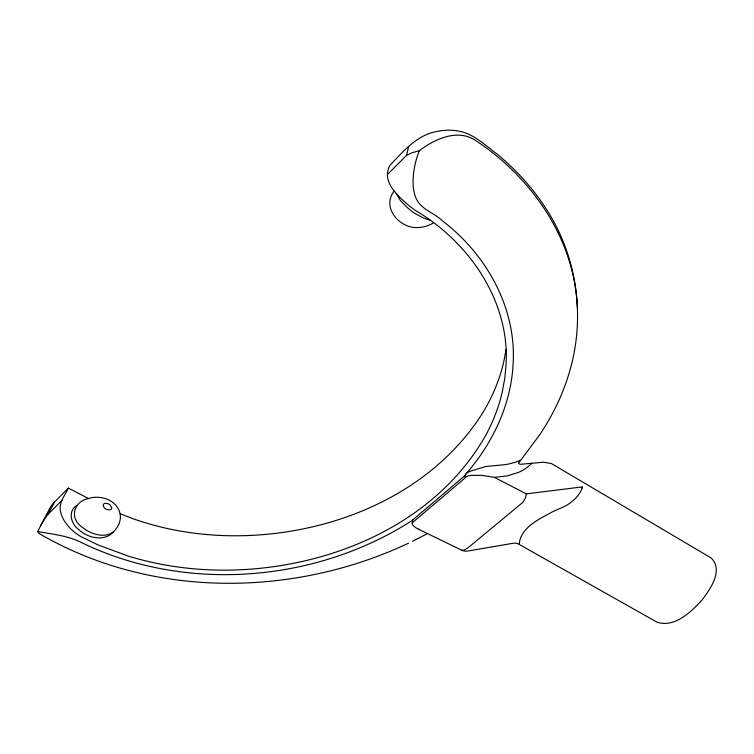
<?xml version="1.0" encoding="UTF-8"?>
<svg xmlns="http://www.w3.org/2000/svg" width="754" height="754" viewBox="0 0 754 754"><rect width="100%" height="100%" fill="white"/><g stroke="black" fill="none" stroke-linecap="round" stroke-linejoin="round"><path stroke-width="1.13" d="M518.846 462.73L539.732 434.775A253.25 207.708 -22.4 0 0 574.934 348.131C582.493 302.166 573.558 253.636 549.242 213.797C535.481 191.035 517.536 170.988 497.084 154.042C485.416 145.569 474.52 134.391 459.902 131.347A50.132 41.121 -22.4 0 0 436.302 131.601C416.566 135.277 403.164 151.62 390.007 165.239C381.411 180.574 395.963 193.948 406.227 203.326A147.935 121.328 -22.4 0 0 415.822 210.677C469.101 242.147 509.817 301.053 506.085 364.54L504.775 378.376L502.183 392.344A200.206 164.202 -22.4 0 1 486.509 433.927C433.55 528.997 318.659 572.946 213.919 570.015A323.108 265.003 -22.4 0 1 128.453 556.141L98.18 544.982L81.281 536.829A70.273 57.634 -22.4 0 1 72.752 530.712C67.115 525.689 62.262 519.336 60.603 511.853C58.341 503.05 64.872 495.501 68.378 488.111L88.567 498.535C100.141 494.681 115.503 499.544 119.603 511.806A23.638 19.387 -22.4 0 1 118.727 524.52M412.815 519.892L412.353 522.739L465.237 477.8A2.828 2.319 -22.4 0 1 465.708 477.235M506.066 349.583L503.653 362.269A197.916 162.317 -22.4 0 1 483.041 412.353C428.734 499.016 321.317 539.327 222.176 535.538A306.576 251.44 -22.4 0 1 133.288 518.809L120.093 513.766M387.603 174.325L406.547 155.362L408.677 146.502M582.361 487.197L582.116 487.998M577.347 307.66C574.689 238.575 531.231 176.615 474.426 139.716C456.613 128.783 434.087 139.433 419.29 150.753C415.369 160.941 412.947 171.808 413.06 182.751C413.164 188.132 413.937 193.599 416.17 198.538C421.071 209.603 434.323 212.798 442.428 220.865C486.792 254.532 517.301 309.234 512.984 365.869C510.43 407.358 490.929 446.387 463.333 476.924L411.91 520.665C314.541 583.144 183.684 593.106 79.481 541.598C66.38 535.463 51.753 534.124 37.7 531.523L49.792 508.328A26.531 21.762 -22.4 0 1 54.514 502.041L68.378 488.111M40.348 526.009A83.11 68.162 -22.4 0 1 47.936 514.388L54.514 502.041M519.261 544.011C520.562 527.602 539.129 519.138 552.041 512.032A126.653 103.873 -22.4 0 1 561.108 507.979A35.938 29.472 -22.4 0 0 571.428 502.013L573.125 500.59A33.798 27.719 -22.4 0 0 578.497 494.765L579.487 493.314A26.569 21.791 -22.4 0 0 582.116 488.036M394.276 191.054C380.676 207.736 400.742 229.744 419.083 227.454A24.854 20.386 -22.4 0 0 433.522 222.816M88.567 498.535C73.27 501.438 68.84 518.865 82.968 527.743A44.147 36.211 -22.4 0 0 88.124 531.184C95.701 535.217 106.399 537.687 113.59 531.627A23.12 18.963 -22.4 0 0 118.689 524.511M47.936 514.388L61.951 500.364M76.861 505.425C67.794 510.844 70.772 523.153 77.822 528.799A43.525 35.702 -22.4 0 0 86.06 534.614C94.599 539.063 106.974 539.807 113.59 531.627M406.547 155.362L412.193 152.704L419.29 150.753M427.575 533.587L412.589 541.249M408.564 543.172C294.013 597.187 153.119 598.723 41.951 535.151L38.859 533.238L37.709 531.589M466.877 476.443A6.23 5.108 -22.4 0 1 467.452 476.189L467.932 476.01A9.529 7.813 -22.4 0 1 468.451 475.859L470.166 475.482A18.963 15.561 -22.4 0 1 470.703 475.397L481.693 475.35L494.379 477.376L526.301 493.861L582.446 486.886M494.379 477.376L507.546 475.849L518.648 472.343A34.137 28.002 -22.4 0 0 531.749 463.276M430.006 220.234L423.757 218.16L415.991 214.042A89.962 73.779 -22.4 0 1 407.367 207.67L400.214 200.3L396.312 193.533M418.423 529.129L461.684 550.184L463.908 550.231L467.734 548.026L522.154 502.927A22.422 18.388 -22.4 0 0 524.002 500.477L525.726 497.122L526.301 493.861M418.347 529.091L416.161 527.894A25.702 21.074 -22.4 0 1 415.473 527.451L413.663 526.038A8.784 7.201 -22.4 0 1 412.41 524.501M466.132 476.886A4.185 3.431 -22.4 0 1 466.613 476.575M465.077 477.178A6.155 5.052 -22.4 0 1 466 473.955M466.943 472.805A33.148 27.191 -22.4 0 1 469.987 471.288L485.878 466.49L503.663 464.794A55.362 45.41 -22.4 0 0 509.223 463.899L515.067 462.343A37.38 30.66 -22.4 0 0 520.335 460.26M461.702 550.194A10.452 8.567 -22.4 0 0 467.48 551.099L513.597 543.191A9.123 7.483 -22.4 0 1 518.78 544.199L657.149 622.239C674.679 627.865 690.852 612.135 701.804 600.269C710.202 589.477 723.831 569.967 711.05 557.903L551.221 463.456L543.38 462.23L521.627 464.181A6.277 5.146 -22.4 0 1 519.949 464.172L519.016 463.833A7.634 6.258 -22.4 0 1 518.724 463.088M412.353 524.219A2.526 2.074 -22.4 0 1 412.268 522.786M111.696 507.932L111.394 508.95A1.8 1.48 -22.4 0 1 110.781 509.544L109.057 509.987L106.587 509.421A8.888 7.286 -22.4 0 1 104.476 507.989L103.26 505.953L103.505 504.294A1.8 1.48 -22.4 0 1 104.118 503.71L105.843 503.276L108.312 503.842A8.888 7.295 -22.4 0 1 110.404 505.274L111.696 507.932"/></g></svg>
